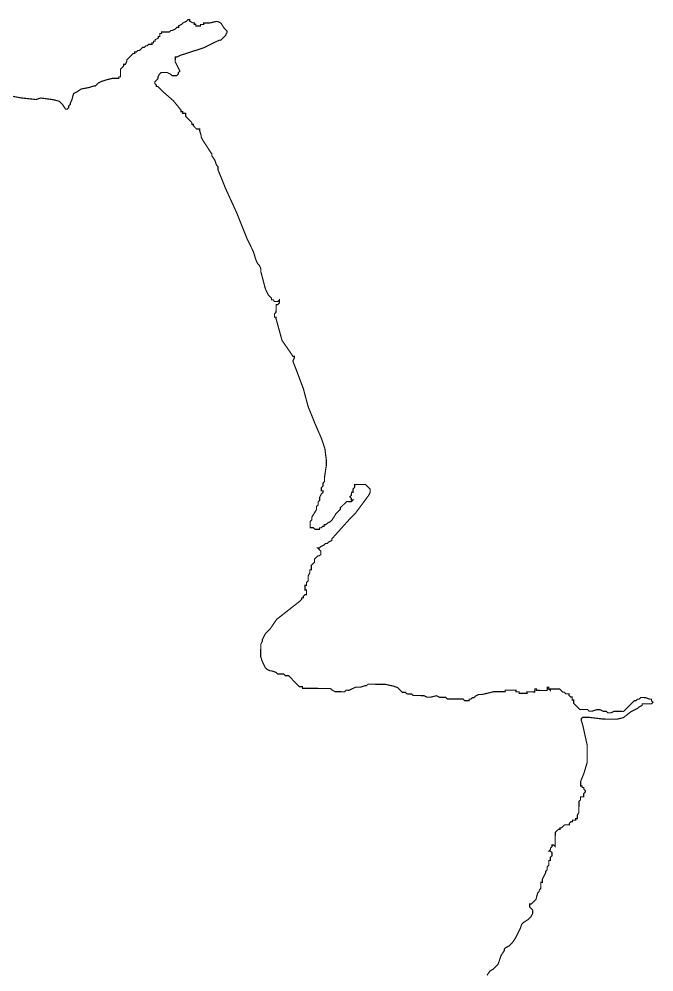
# Model space of a CAD drawing. Header units: metres. Extents: x 290190 to 339802, y 1811045 to 1991312.
# Drawn here: x 309084 to 310722, y 1920765 to 1923223 of the extents above; entities that cross this region are included whole.
import ezdxf

# ---------------------------------------------------------------- set-up
doc = ezdxf.new("R2010")
doc.units = ezdxf.units.M
doc.header["$MEASUREMENT"] = 0
doc.layers.add('HAZARDS LINE', color=1, linetype='Continuous')

msp = doc.modelspace()

# ---------------------------------------------------------------- linework, layer by layer
at = {"layer": 'HAZARDS LINE', "lineweight": 18}
msp.add_lwpolyline([(310291, 1920755.7, 3.02, 3.02, 0), (310299.2, 1920767.7, 3.02, 3.02, 0), (310307.3, 1920771.7, 3.02, 3.02, 0), (310311.3, 1920775.7, 3.02, 3.02, 0), (310319.4, 1920783.7, 3.02, 3.02, 0), (310323.6, 1920795.7, 3.02, 3.02, 0), (310327.7, 1920807.7, 3.02, 3.02, 0), (310335.9, 1920819.7, 3.02, 3.02, 0), (310335.9, 1920823.7, 3.02, 3.02, 0), (310340, 1920827.7, 3.02, 3.02, 0), (310348, 1920831.7, 3.02, 3.02, 0), (310352.1, 1920835.7, 3.02, 3.02, 0), (310356.2, 1920839.6, 3.02, 3.02, 0), (310364.3, 1920851.6, 3.02, 3.02, 0), (310368.4, 1920859.7, 3.02, 3.02, 0), (310376.6, 1920875.7, 3.02, 3.02, 0), (310380.7, 1920887.7, 3.02, 3.02, 0), (310384.8, 1920891.7, 3.02, 3.02, 0), (310396.9, 1920899.6, 3.02, 3.02, 0), (310401, 1920903.6, 3.02, 3.02, 0), (310405, 1920907.6, 3.02, 3.02, 0), (310409.1, 1920915.6, 3.02, 3.02, 0), (310409.2, 1920923.7, 3.02, 3.02, 0), (310405.2, 1920927.7, 3.02, 3.02, 0), (310401.2, 1920931.8, 3.02, 3.02, 0), (310401.3, 1920939.8, 3.02, 3.02, 0), (310405.3, 1920939.8, 3.02, 3.02, 0), (310413.5, 1920947.8, 3.02, 3.02, 0), (310417.5, 1920951.8, 3.02, 3.02, 0), (310421.7, 1920967.8, 3.02, 3.02, 0), (310425.7, 1920971.8, 3.02, 3.02, 0), (310425.8, 1920975.8, 3.02, 3.02, 0), (310429.8, 1920979.8, 3.02, 3.02, 0), (310430, 1920995.9, 3.02, 3.02, 0), (310434, 1920995.9, 3.02, 3.02, 0), (310434.1, 1921003.9, 3.02, 3.02, 0), (310438.2, 1921011.9, 3.02, 3.02, 0), (310442.3, 1921019.9, 3.02, 3.02, 0), (310442.3, 1921024, 3.02, 3.02, 0), (310446.4, 1921027.9, 3.02, 3.02, 0), (310446.4, 1921036, 3.02, 3.02, 0), (310450.5, 1921040, 3.02, 3.02, 0), (310450.6, 1921052, 3.02, 3.02, 0), (310454.6, 1921052, 3.02, 3.02, 0), (310454.7, 1921060.1, 3.02, 3.02, 0), (310458.8, 1921064, 3.02, 3.02, 0), (310458.8, 1921072.1, 3.02, 3.02, 0), (310454.8, 1921076.1, 3.02, 3.02, 0), (310450.8, 1921076.2, 3.02, 3.02, 0), (310454.9, 1921080.2, 3.02, 3.02, 0), (310454.9, 1921084.2, 3.02, 3.02, 0), (310459, 1921088.2, 3.02, 3.02, 0), (310459, 1921092.2, 3.02, 3.02, 0), (310463, 1921092.2, 3.02, 3.02, 0), (310467, 1921088.1, 3.02, 3.02, 0), (310467.3, 1921124.3, 3.02, 3.02, 0), (310475.5, 1921132.3, 3.02, 3.02, 0), (310479.5, 1921132.2, 3.02, 3.02, 0), (310479.5, 1921136.3, 3.02, 3.02, 0), (310483.5, 1921136.2, 3.02, 3.02, 0), (310487.6, 1921140.2, 3.02, 3.02, 0), (310491.7, 1921144.2, 3.02, 3.02, 0), (310503.7, 1921144.1, 3.02, 3.02, 0), (310503.8, 1921148.1, 3.02, 3.02, 0), (310507.8, 1921152.1, 3.02, 3.02, 0), (310511.8, 1921152.1, 3.02, 3.02, 0), (310511.9, 1921156.1, 3.02, 3.02, 0), (310519.9, 1921156, 3.02, 3.02, 0), (310520, 1921160, 3.02, 3.02, 0), (310524, 1921160, 3.02, 3.02, 0), (310524.1, 1921168.1, 3.02, 3.02, 0), (310528.2, 1921176.1, 3.02, 3.02, 0), (310528.4, 1921204.2, 3.02, 3.02, 0), (310532.5, 1921208.2, 3.02, 3.02, 0), (310532.5, 1921216.3, 3.02, 3.02, 0), (310540.6, 1921216.2, 3.02, 3.02, 0), (310540.7, 1921224.2, 3.02, 3.02, 0), (310544.7, 1921228.2, 3.02, 3.02, 0), (310544.8, 1921232.2, 3.02, 3.02, 0), (310540.8, 1921236.3, 3.02, 3.02, 0), (310540.8, 1921240.3, 3.02, 3.02, 0), (310536.8, 1921240.4, 3.02, 3.02, 0), (310536.8, 1921244.4, 3.02, 3.02, 0), (310532.8, 1921244.4, 3.02, 3.02, 0), (310532.9, 1921256.5, 3.02, 3.02, 0), (310541.1, 1921276.5, 3.02, 3.02, 0), (310549.4, 1921304.6, 3.02, 3.02, 0), (310549.8, 1921348.9, 3.02, 3.02, 0), (310538.2, 1921401.3, 3.02, 3.02, 0), (310534.3, 1921413.4, 3.02, 3.02, 0), (310534.4, 1921417.4, 3.02, 3.02, 0), (310538.4, 1921421.4, 3.02, 3.02, 0), (310554.5, 1921421.3, 3.02, 3.02, 0), (310590.7, 1921416.9, 3.02, 3.02, 0), (310626.9, 1921416.6, 3.02, 3.02, 0), (310643, 1921420.5, 3.02, 3.02, 0), (310663.3, 1921436.4, 3.02, 3.02, 0), (310679.4, 1921444.3, 3.02, 3.02, 0), (310683.5, 1921448.3, 3.02, 3.02, 0), (310691.6, 1921452.2, 3.02, 3.02, 0), (310691.6, 1921456.2, 3.02, 3.02, 0), (310715.7, 1921456, 3.02, 3.02, 0), (310719.8, 1921460, 3.02, 3.02, 0), (310715.8, 1921464.1, 3.02, 3.02, 0), (310715.8, 1921468.1, 3.02, 3.02, 0), (310711.8, 1921468.1, 3.02, 3.02, 0), (310699.8, 1921472.3, 3.02, 3.02, 0), (310687.7, 1921472.4, 3.02, 3.02, 0), (310683.7, 1921468.4, 3.02, 3.02, 0), (310679.6, 1921468.4, 3.02, 3.02, 0), (310675.6, 1921464.4, 3.02, 3.02, 0), (310671.6, 1921464.5, 3.02, 3.02, 0), (310667.5, 1921460.5, 3.02, 3.02, 0), (310651.3, 1921444.5, 3.02, 3.02, 0), (310643.1, 1921436.6, 3.02, 3.02, 0), (310619, 1921436.8, 3.02, 3.02, 0), (310610.9, 1921432.8, 3.02, 3.02, 0), (310602.9, 1921432.9, 3.02, 3.02, 0), (310598.9, 1921437, 3.02, 3.02, 0), (310590.9, 1921437, 3.02, 3.02, 0), (310582.8, 1921441.1, 3.02, 3.02, 0), (310574.8, 1921441.2, 3.02, 3.02, 0), (310562.7, 1921437.3, 3.02, 3.02, 0), (310554.7, 1921437.4, 3.02, 3.02, 0), (310550.7, 1921441.4, 3.02, 3.02, 0), (310530.6, 1921441.6, 3.02, 3.02, 0), (310522.6, 1921449.7, 3.02, 3.02, 0), (310518.6, 1921453.8, 3.02, 3.02, 0), (310514.6, 1921457.8, 3.02, 3.02, 0), (310514.7, 1921465.9, 3.02, 3.02, 0), (310510.7, 1921465.9, 3.02, 3.02, 0), (310510.7, 1921474, 3.02, 3.02, 0), (310506.7, 1921474, 3.02, 3.02, 0), (310502.7, 1921478.1, 3.02, 3.02, 0), (310502.8, 1921482.1, 3.02, 3.02, 0), (310494.7, 1921482.2, 3.02, 3.02, 0), (310490.7, 1921486.2, 3.02, 3.02, 0), (310486.7, 1921486.3, 3.02, 3.02, 0), (310482.7, 1921490.3, 3.02, 3.02, 0), (310478.7, 1921494.4, 3.02, 3.02, 0), (310454.6, 1921494.6, 3.02, 3.02, 0), (310454.6, 1921490.6, 3.02, 3.02, 0), (310450.6, 1921494.6, 3.02, 3.02, 0), (310450.6, 1921498.6, 3.02, 3.02, 0), (310446.6, 1921498.7, 3.02, 3.02, 0), (310446.6, 1921494.7, 3.02, 3.02, 0), (310450.6, 1921494.6, 3.02, 3.02, 0), (310446.6, 1921494.7, 3.02, 3.02, 0), (310446.5, 1921490.6, 3.02, 3.02, 0), (310418.4, 1921490.9, 3.02, 3.02, 0), (310418.4, 1921494.9, 3.02, 3.02, 0), (310414.4, 1921495, 3.02, 3.02, 0), (310414.3, 1921486.9, 3.02, 3.02, 0), (310394.2, 1921487.1, 3.02, 3.02, 0), (310394.2, 1921483.1, 3.02, 3.02, 0), (310374, 1921483.2, 3.02, 3.02, 0), (310374.1, 1921487.3, 3.02, 3.02, 0), (310366, 1921487.3, 3.02, 3.02, 0), (310366.1, 1921491.4, 3.02, 3.02, 0), (310337.9, 1921491.6, 3.02, 3.02, 0), (310337.9, 1921487.6, 3.02, 3.02, 0), (310309.7, 1921487.8, 3.02, 3.02, 0), (310277.5, 1921480.1, 3.02, 3.02, 0), (310269.4, 1921480.2, 3.02, 3.02, 0), (310261.3, 1921476.2, 3.02, 3.02, 0), (310257.3, 1921472.2, 3.02, 3.02, 0), (310253.3, 1921472.3, 3.02, 3.02, 0), (310249.2, 1921468.3, 3.02, 3.02, 0), (310245.2, 1921468.3, 3.02, 3.02, 0), (310245.1, 1921464.3, 3.02, 3.02, 0), (310233.1, 1921464.4, 3.02, 3.02, 0), (310229.1, 1921468.5, 3.02, 3.02, 0), (310188.9, 1921468.8, 3.02, 3.02, 0), (310184.9, 1921472.9, 3.02, 3.02, 0), (310168.8, 1921473, 3.02, 3.02, 0), (310160.8, 1921477.1, 3.02, 3.02, 0), (310144.6, 1921473.2, 3.02, 3.02, 0), (310136.6, 1921473.3, 3.02, 3.02, 0), (310128.6, 1921477.4, 3.02, 3.02, 0), (310100.4, 1921477.7, 3.02, 3.02, 0), (310096.5, 1921481.7, 3.02, 3.02, 0), (310084.4, 1921481.8, 3.02, 3.02, 0), (310080.4, 1921485.9, 3.02, 3.02, 0), (310072.4, 1921486, 3.02, 3.02, 0), (310060.4, 1921498.1, 3.02, 3.02, 0), (310048.4, 1921502.3, 3.02, 3.02, 0), (310028.3, 1921506.5, 3.02, 3.02, 0), (309984, 1921506.9, 3.02, 3.02, 0), (309980, 1921502.9, 3.02, 3.02, 0), (309976, 1921502.9, 3.02, 3.02, 0), (309963.9, 1921499, 3.02, 3.02, 0), (309951.8, 1921499.1, 3.02, 3.02, 0), (309943.7, 1921495.2, 3.02, 3.02, 0), (309935.6, 1921491.2, 3.02, 3.02, 0), (309927.6, 1921491.3, 3.02, 3.02, 0), (309923.5, 1921487.3, 3.02, 3.02, 0), (309899.4, 1921487.5, 3.02, 3.02, 0), (309891.4, 1921491.6, 3.02, 3.02, 0), (309887.4, 1921495.7, 3.02, 3.02, 0), (309815, 1921496.3, 3.02, 3.02, 0), (309815, 1921500.4, 3.02, 3.02, 0), (309807, 1921500.4, 3.02, 3.02, 0), (309803, 1921504.5, 3.02, 3.02, 0), (309799, 1921508.6, 3.02, 3.02, 0), (309791, 1921516.7, 3.02, 3.02, 0), (309783.1, 1921524.8, 3.02, 3.02, 0), (309779.1, 1921528.9, 3.02, 3.02, 0), (309771, 1921528.9, 3.02, 3.02, 0), (309767, 1921533, 3.02, 3.02, 0), (309750.9, 1921533.1, 3.02, 3.02, 0), (309747, 1921537.2, 3.02, 3.02, 0), (309734.9, 1921541.3, 3.02, 3.02, 0), (309730.9, 1921541.4, 3.02, 3.02, 0), (309722.9, 1921545.5, 3.02, 3.02, 0), (309718.9, 1921549.5, 3.02, 3.02, 0), (309711, 1921565.7, 3.02, 3.02, 0), (309707.1, 1921577.8, 3.02, 3.02, 0), (309707.4, 1921610, 3.02, 3.02, 0), (309711.5, 1921618, 3.02, 3.02, 0), (309711.5, 1921622, 3.02, 3.02, 0), (309715.6, 1921630, 3.02, 3.02, 0), (309719.7, 1921638, 3.02, 3.02, 0), (309731.9, 1921650, 3.02, 3.02, 0), (309748.2, 1921674, 3.02, 3.02, 0), (309809, 1921721.7, 3.02, 3.02, 0), (309813, 1921725.7, 3.02, 3.02, 0), (309813.1, 1921729.7, 3.02, 3.02, 0), (309817.1, 1921729.7, 3.02, 3.02, 0), (309817.1, 1921733.7, 3.02, 3.02, 0), (309821.2, 1921737.7, 3.02, 3.02, 0), (309825.2, 1921737.7, 3.02, 3.02, 0), (309825.3, 1921749.7, 3.02, 3.02, 0), (309821.3, 1921749.8, 3.02, 3.02, 0), (309821.4, 1921761.8, 3.02, 3.02, 0), (309825.4, 1921761.8, 3.02, 3.02, 0), (309825.5, 1921769.8, 3.02, 3.02, 0), (309829.6, 1921773.8, 3.02, 3.02, 0), (309829.7, 1921785.9, 3.02, 3.02, 0), (309833.8, 1921793.9, 3.02, 3.02, 0), (309833.8, 1921802, 3.02, 3.02, 0), (309837.9, 1921801.9, 3.02, 3.02, 0), (309838, 1921814, 3.02, 3.02, 0), (309842, 1921818, 3.02, 3.02, 0), (309846.1, 1921822, 3.02, 3.02, 0), (309846.2, 1921830, 3.02, 3.02, 0), (309854.3, 1921838, 3.02, 3.02, 0), (309858.3, 1921837.9, 3.02, 3.02, 0), (309862.4, 1921841.9, 3.02, 3.02, 0), (309862.4, 1921846, 3.02, 3.02, 0), (309862.4, 1921850, 3.02, 3.02, 0), (309858.4, 1921854, 3.02, 3.02, 0), (309854.5, 1921858.1, 3.02, 3.02, 0), (309858.5, 1921858.1, 3.02, 3.02, 0), (309862.5, 1921862.1, 3.02, 3.02, 0), (309870.6, 1921866, 3.02, 3.02, 0), (309874.7, 1921870, 3.02, 3.02, 0), (309878.7, 1921870, 3.02, 3.02, 0), (309882.8, 1921873.9, 3.02, 3.02, 0), (309890.8, 1921877.9, 3.02, 3.02, 0), (309890.9, 1921881.9, 3.02, 3.02, 0), (309937.5, 1921933.8, 3.02, 3.02, 0), (309952.9, 1921949.6, 3.02, 3.02, 0), (309985.5, 1921993.6, 3.02, 3.02, 0), (309989.6, 1922001.7, 3.02, 3.02, 0), (309989.7, 1922009.7, 3.02, 3.02, 0), (309981.7, 1922017.8, 3.02, 3.02, 0), (309977.7, 1922021.9, 3.02, 3.02, 0), (309949.5, 1922022.1, 3.02, 3.02, 0), (309949.4, 1922014.1, 3.02, 3.02, 0), (309945.4, 1922010.1, 3.02, 3.02, 0), (309945.3, 1922002, 3.02, 3.02, 0), (309941.3, 1922002.1, 3.02, 3.02, 0), (309941.2, 1921994, 3.02, 3.02, 0), (309937.1, 1921990, 3.02, 3.02, 0), (309941.1, 1921986, 3.02, 3.02, 0), (309941.1, 1921981.9, 3.02, 3.02, 0), (309945.1, 1921981.9, 3.02, 3.02, 0), (309941.1, 1921977.9, 3.02, 3.02, 0), (309929, 1921978, 3.02, 3.02, 0), (309920.8, 1921970, 3.02, 3.02, 0), (309916.8, 1921966, 3.02, 3.02, 0), (309912.7, 1921962, 3.02, 3.02, 0), (309912.7, 1921958, 3.02, 3.02, 0), (309900.5, 1921946, 3.02, 3.02, 0), (309896.4, 1921938, 3.02, 3.02, 0), (309893.4, 1921934.2, 3.02, 3.02, 0), (309891.3, 1921930.2, 3.02, 3.02, 0), (309887.3, 1921926.2, 3.02, 3.02, 0), (309879.2, 1921922.3, 3.02, 3.02, 0), (309875.1, 1921918.3, 3.02, 3.02, 0), (309871.1, 1921918.3, 3.02, 3.02, 0), (309871.1, 1921914.3, 3.02, 3.02, 0), (309867, 1921914.3, 3.02, 3.02, 0), (309863, 1921910.3, 3.02, 3.02, 0), (309859, 1921910.4, 3.02, 3.02, 0), (309858.9, 1921906.3, 3.02, 3.02, 0), (309846.8, 1921906.5, 3.02, 3.02, 0), (309842.9, 1921910.5, 3.02, 3.02, 0), (309834.8, 1921910.6, 3.02, 3.02, 0), (309835, 1921926.7, 3.02, 3.02, 0), (309839, 1921930.7, 3.02, 3.02, 0), (309838.9, 1921937.5, 3.02, 3.02, 0), (309851.2, 1921957.5, 3.02, 3.02, 0), (309851.2, 1921965.6, 3.02, 3.02, 0), (309855.3, 1921969.6, 3.02, 3.02, 0), (309855.4, 1921977.6, 3.02, 3.02, 0), (309859.4, 1921981.6, 3.02, 3.02, 0), (309859.5, 1921989.7, 3.02, 3.02, 0), (309863.6, 1921997.7, 3.02, 3.02, 0), (309867.7, 1922001.7, 3.02, 3.02, 0), (309867.7, 1922005.7, 3.02, 3.02, 0), (309863.7, 1922005.7, 3.02, 3.02, 0), (309863.7, 1922013.8, 3.02, 3.02, 0), (309867.8, 1922017.8, 3.02, 3.02, 0), (309867.9, 1922025.9, 3.02, 3.02, 0), (309871.9, 1922029.8, 3.02, 3.02, 0), (309872, 1922041.9, 3.02, 3.02, 0), (309876.3, 1922070.1, 3.02, 3.02, 0), (309876.4, 1922086.2, 3.02, 3.02, 0), (309872.7, 1922114.4, 3.02, 3.02, 0), (309864.8, 1922138.7, 3.02, 3.02, 0), (309849, 1922175.1, 3.02, 3.02, 0), (309829.3, 1922223.6, 3.02, 3.02, 0), (309817.6, 1922268, 3.02, 3.02, 0), (309797.9, 1922320.5, 3.02, 3.02, 0), (309790, 1922340.7, 3.02, 3.02, 0), (309794.1, 1922348.8, 3.02, 3.02, 0), (309794.2, 1922352.8, 3.02, 3.02, 0), (309790.2, 1922352.8, 3.02, 3.02, 0), (309782.2, 1922365, 3.02, 3.02, 0), (309762.3, 1922393.3, 3.02, 3.02, 0), (309746.7, 1922449.9, 3.02, 3.02, 0), (309746.7, 1922453.9, 3.02, 3.02, 0), (309742.7, 1922453.9, 3.02, 3.02, 0), (309742.8, 1922462, 3.02, 3.02, 0), (309746.8, 1922466, 3.02, 3.02, 0), (309747, 1922486.1, 3.02, 3.02, 0), (309751, 1922486.1, 3.02, 3.02, 0), (309755.1, 1922490.1, 3.02, 3.02, 0), (309755.2, 1922498.1, 3.02, 3.02, 0), (309751.1, 1922494.1, 3.02, 3.02, 0), (309743, 1922494.2, 3.02, 3.02, 0), (309739.1, 1922498.3, 3.02, 3.02, 0), (309735, 1922498.3, 3.02, 3.02, 0), (309735.1, 1922502.3, 3.02, 3.02, 0), (309731.1, 1922506.4, 3.02, 3.02, 0), (309727.1, 1922510.5, 3.02, 3.02, 0), (309719.2, 1922526.6, 3.02, 3.02, 0), (309707.5, 1922571.1, 3.02, 3.02, 0), (309707.5, 1922579.1, 3.02, 3.02, 0), (309703.6, 1922587.2, 3.02, 3.02, 0), (309699.6, 1922591.3, 3.02, 3.02, 0), (309695.6, 1922599.4, 3.02, 3.02, 0), (309687.8, 1922623.6, 3.02, 3.02, 0), (309672, 1922656, 3.02, 3.02, 0), (309644.4, 1922724.7, 3.02, 3.02, 0), (309616.7, 1922785.3, 3.02, 3.02, 0), (309597, 1922833.9, 3.02, 3.02, 0), (309597, 1922841.9, 3.02, 3.02, 0), (309593, 1922846, 3.02, 3.02, 0), (309589.1, 1922858.1, 3.02, 3.02, 0), (309581.2, 1922870.2, 3.02, 3.02, 0), (309581.2, 1922874.3, 3.02, 3.02, 0), (309557.4, 1922910.7, 3.02, 3.02, 0), (309553.4, 1922918.8, 3.02, 3.02, 0), (309553.4, 1922922.9, 3.02, 3.02, 0), (309549.5, 1922935, 3.02, 3.02, 0), (309549.6, 1922939, 3.02, 3.02, 0), (309541.5, 1922939.1, 3.02, 3.02, 0), (309537.5, 1922943.1, 3.02, 3.02, 0), (309533.5, 1922947.2, 3.02, 3.02, 0), (309533.5, 1922951.2, 3.02, 3.02, 0), (309529.5, 1922951.3, 3.02, 3.02, 0), (309529.6, 1922955.3, 3.02, 3.02, 0), (309521.6, 1922963.4, 3.02, 3.02, 0), (309517.6, 1922967.5, 3.02, 3.02, 0), (309513.6, 1922971.5, 3.02, 3.02, 0), (309513.7, 1922979.6, 3.02, 3.02, 0), (309505.6, 1922979.7, 3.02, 3.02, 0), (309505.6, 1922983.7, 3.02, 3.02, 0), (309501.6, 1922983.7, 3.02, 3.02, 0), (309501.6, 1922987.8, 3.02, 3.02, 0), (309481.7, 1923012.1, 3.02, 3.02, 0), (309453.7, 1923036.5, 3.02, 3.02, 0), (309441.8, 1923048.7, 3.02, 3.02, 0), (309437.7, 1923048.7, 3.02, 3.02, 0), (309437.8, 1923052.8, 3.02, 3.02, 0), (309433.8, 1923056.8, 3.02, 3.02, 0), (309433.8, 1923060.9, 3.02, 3.02, 0), (309437.9, 1923064.8, 3.02, 3.02, 0), (309441.9, 1923068.8, 3.02, 3.02, 0), (309442, 1923072.9, 3.02, 3.02, 0), (309446.1, 1923080.9, 3.02, 3.02, 0), (309450.1, 1923084.9, 3.02, 3.02, 0), (309466.2, 1923084.7, 3.02, 3.02, 0), (309474.3, 1923080.6, 3.02, 3.02, 0), (309478.2, 1923076.6, 3.02, 3.02, 0), (309490.3, 1923076.5, 3.02, 3.02, 0), (309494.4, 1923080.5, 3.02, 3.02, 0), (309494.4, 1923084.5, 3.02, 3.02, 0), (309498.5, 1923088.5, 3.02, 3.02, 0), (309490.6, 1923104.7, 3.02, 3.02, 0), (309486.6, 1923112.8, 3.02, 3.02, 0), (309486.7, 1923124.8, 3.02, 3.02, 0), (309490.7, 1923124.8, 3.02, 3.02, 0), (309498.8, 1923128.8, 3.02, 3.02, 0), (309559.4, 1923148.4, 3.02, 3.02, 0), (309599.9, 1923168.2, 3.02, 3.02, 0), (309603.9, 1923168.1, 3.02, 3.02, 0), (309612, 1923176.1, 3.02, 3.02, 0), (309616.1, 1923180.1, 3.02, 3.02, 0), (309620.2, 1923188.1, 3.02, 3.02, 0), (309620.2, 1923192.2, 3.02, 3.02, 0), (309612.2, 1923200.3, 3.02, 3.02, 0), (309604.3, 1923212.5, 3.02, 3.02, 0), (309596.3, 1923216.5, 3.02, 3.02, 0), (309592.2, 1923216.6, 3.02, 3.02, 0), (309576.1, 1923212.7, 3.02, 3.02, 0), (309560, 1923212.8, 3.02, 3.02, 0), (309559.9, 1923208.8, 3.02, 3.02, 0), (309551.9, 1923208.9, 3.02, 3.02, 0), (309551.9, 1923204.8, 3.02, 3.02, 0), (309539.8, 1923205, 3.02, 3.02, 0), (309539.8, 1923209, 3.02, 3.02, 0), (309535.8, 1923209, 3.02, 3.02, 0), (309535.8, 1923213, 3.02, 3.02, 0), (309531.8, 1923213.1, 3.02, 3.02, 0), (309523.8, 1923217.2, 3.02, 3.02, 0), (309523.8, 1923221.2, 3.02, 3.02, 0), (309519.8, 1923221.2, 3.02, 3.02, 0), (309515.7, 1923217.2, 3.02, 3.02, 0), (309507.6, 1923213.3, 3.02, 3.02, 0), (309503.6, 1923209.3, 3.02, 3.02, 0), (309495.5, 1923205.3, 3.02, 3.02, 0), (309495.4, 1923201.3, 3.02, 3.02, 0), (309491.4, 1923201.3, 3.02, 3.02, 0), (309487.4, 1923197.4, 3.02, 3.02, 0), (309479.3, 1923193.4, 3.02, 3.02, 0), (309475.2, 1923193.4, 3.02, 3.02, 0), (309471.2, 1923189.4, 3.02, 3.02, 0), (309451, 1923189.6, 3.02, 3.02, 0), (309451, 1923185.6, 3.02, 3.02, 0), (309447, 1923185.6, 3.02, 3.02, 0), (309446.9, 1923177.6, 3.02, 3.02, 0), (309442.9, 1923177.6, 3.02, 3.02, 0), (309442.8, 1923173.6, 3.02, 3.02, 0), (309434.8, 1923169.6, 3.02, 3.02, 0), (309434.7, 1923165.6, 3.02, 3.02, 0), (309430.7, 1923165.6, 3.02, 3.02, 0), (309430.7, 1923161.6, 3.02, 3.02, 0), (309426.6, 1923161.6, 3.02, 3.02, 0), (309426.6, 1923157.6, 3.02, 3.02, 0), (309418.5, 1923157.7, 3.02, 3.02, 0), (309414.5, 1923153.7, 3.02, 3.02, 0), (309410.4, 1923153.7, 3.02, 3.02, 0), (309406.4, 1923149.7, 3.02, 3.02, 0), (309402.4, 1923149.7, 3.02, 3.02, 0), (309398.3, 1923145.8, 3.02, 3.02, 0), (309394.2, 1923141.8, 3.02, 3.02, 0), (309390.2, 1923141.8, 3.02, 3.02, 0), (309386.1, 1923137.8, 3.02, 3.02, 0), (309382.1, 1923137.8, 3.02, 3.02, 0), (309382.1, 1923133.8, 3.02, 3.02, 0), (309378.1, 1923133.8, 3.02, 3.02, 0), (309369.9, 1923125.9, 3.02, 3.02, 0), (309361.8, 1923117.9, 3.02, 3.02, 0), (309361.8, 1923113.8, 3.02, 3.02, 0), (309357.7, 1923105.8, 3.02, 3.02, 0), (309353.6, 1923105.9, 3.02, 3.02, 0), (309353.6, 1923101.8, 3.02, 3.02, 0), (309349.5, 1923097.8, 3.02, 3.02, 0), (309345.5, 1923093.8, 3.02, 3.02, 0), (309345.3, 1923073.7, 3.02, 3.02, 0), (309341.3, 1923073.7, 3.02, 3.02, 0), (309341.2, 1923069.7, 3.02, 3.02, 0), (309325.1, 1923069.9, 3.02, 3.02, 0), (309309, 1923066, 3.02, 3.02, 0), (309296.9, 1923062, 3.02, 3.02, 0), (309288.8, 1923058.1, 3.02, 3.02, 0), (309280.7, 1923050.1, 3.02, 3.02, 0), (309276.6, 1923050.1, 3.02, 3.02, 0), (309264.5, 1923046.2, 3.02, 3.02, 0), (309244.3, 1923042.4, 3.02, 3.02, 0), (309232.2, 1923034.4, 3.02, 3.02, 0), (309224.1, 1923030.4, 3.02, 3.02, 0), (309219.9, 1923014.4, 3.02, 3.02, 0), (309215.8, 1923006.3, 3.02, 3.02, 0), (309215.8, 1923002.3, 3.02, 3.02, 0), (309211.7, 1922998.3, 3.02, 3.02, 0), (309211.7, 1922994.3, 3.02, 3.02, 0), (309207.6, 1922990.3, 3.02, 3.02, 0), (309203.6, 1922990.3, 3.02, 3.02, 0), (309195.7, 1923002.5, 3.02, 3.02, 0), (309187.7, 1923010.6, 3.02, 3.02, 0), (309171.6, 1923014.8, 3.02, 3.02, 0), (309139.4, 1923019.1, 3.02, 3.02, 0), (309127.3, 1923015.2, 3.02, 3.02, 0), (309087.1, 1923019.6, 3.02, 3.02, 0), (309022.7, 1923032.2, 3.02, 3.02, 0)], format="xyseb", dxfattribs=at)

doc.saveas('drawing.dxf')
